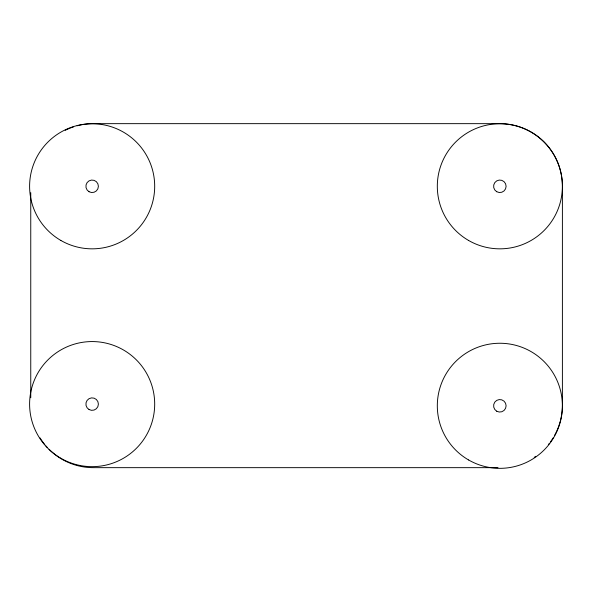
<?xml version="1.0" encoding="UTF-8"?>
<svg xmlns="http://www.w3.org/2000/svg" width="592" height="592" viewBox="0 0 592 592"><rect width="100%" height="100%" fill="white"/><g stroke="black" fill="none" stroke-linecap="round" stroke-linejoin="round"><path stroke-width="0.89" d="M498.005 467.658L93.307 467.658A62.545 62.545 0 0 1 49.077 449.343M30.754 192.666L30.754 397.72M47.205 447.382A62.545 62.545 0 0 1 45.991 446.02M44.814 444.622A62.545 62.545 0 0 1 40.064 437.939M560.498 420.431A62.545 62.545 0 0 0 562.4 405.113L562.4 186.199A62.545 62.545 0 0 0 499.855 123.654L93.307 123.654A62.545 62.545 0 0 0 77.115 125.785M560.269 421.304A62.545 62.545 0 0 1 554.467 435.601M553.098 437.939A62.545 62.545 0 0 1 550.567 441.721M549.472 443.186A62.545 62.545 0 0 1 548.34 444.622M535.716 456.358A62.545 62.545 0 0 1 534.206 457.379M65.216 130.314A62.545 62.545 0 0 1 73.645 126.821M60.872 458.275A62.545 62.545 0 0 0 154.69 404.107A62.545 62.545 0 0 0 60.872 349.946A62.545 62.545 0 0 0 60.872 458.275M89.022 409.523A6.253 6.253 0 0 0 98.398 404.107A6.253 6.253 0 0 0 89.022 398.69A6.253 6.253 0 0 0 89.022 409.523M60.872 240.456A62.545 62.545 0 0 0 154.69 186.295A62.545 62.545 0 0 0 60.872 132.127A62.545 62.545 0 0 0 60.872 240.456M89.022 191.712A6.253 6.253 0 0 0 98.398 186.295A6.253 6.253 0 0 0 89.022 180.878A6.253 6.253 0 0 0 89.022 191.712M468.583 240.456A62.545 62.545 0 0 0 562.4 186.295A62.545 62.545 0 0 0 468.583 132.127A62.545 62.545 0 0 0 468.583 240.456M496.725 191.712A6.253 6.253 0 0 0 506.108 186.295A6.253 6.253 0 0 0 496.725 180.878A6.253 6.253 0 0 0 496.725 191.712M468.583 459.962A62.545 62.545 0 0 0 562.4 405.801A62.545 62.545 0 0 0 468.583 351.633A62.545 62.545 0 0 0 468.583 459.962M496.725 411.218A6.253 6.253 0 0 0 506.108 405.801A6.253 6.253 0 0 0 496.725 400.384A6.253 6.253 0 0 0 496.725 411.218"/></g></svg>
